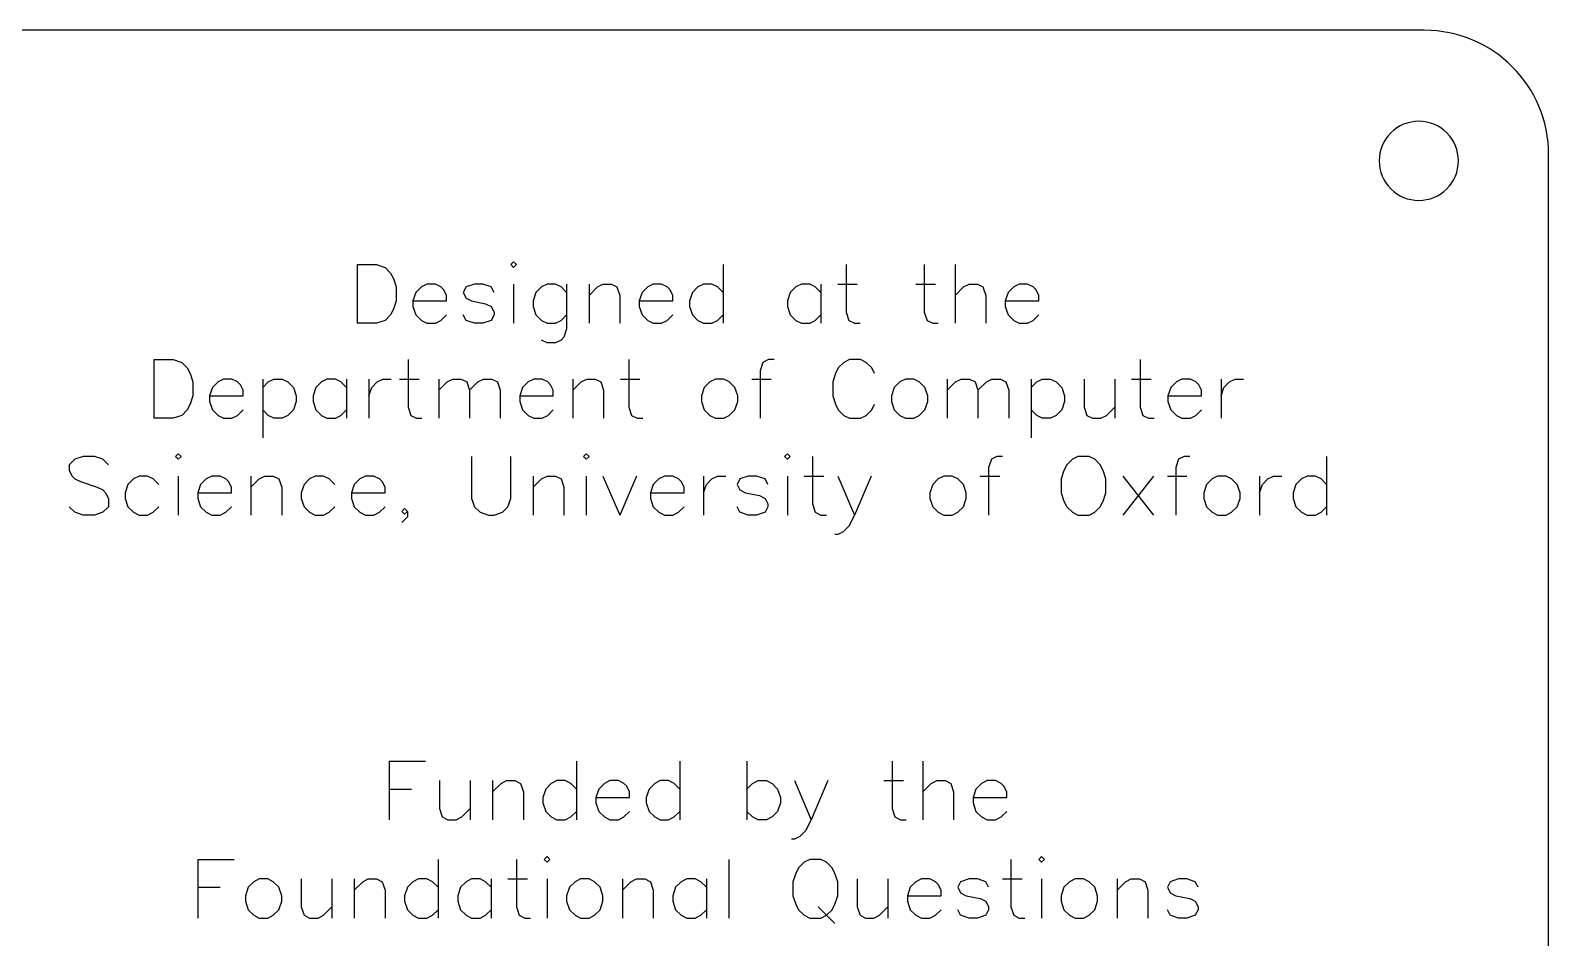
# Model space of a CAD drawing. Extents: x 0 to 398, y 0 to 77.
# Drawn here: x 336.9 to 398.2, y 40 to 76.7 of the extents above; entities that cross this region are included whole.
import ezdxf

# ---------------------------------------------------------------- set-up
doc = ezdxf.new("R2010")
doc.units = 0
doc.layers.get('0').update_dxf_attribs({"true_color": 0xffffff})

msp = doc.modelspace()

# ---------------------------------------------------------------- linework, layer by layer
at = {"color": 1, "true_color": 0xff0000}
for p, q in [((393.212, 76.7), (303.703, 76.7)), ((394.592, 71.422), (394.592, 71.422)), ((398.238, 5.033), (398.238, 71.667))]:
    msp.add_line(p, q, dxfattribs=at)
at = {"color": 7, "true_color": 0xffffff}
for p, q in [((350.095, 67.225), (350.095, 64.854)), ((350.095, 67.225), (350.885, 67.225)), ((350.885, 67.225), (351.224, 67.112)), ((351.224, 67.112), (351.45, 66.886)), ((351.45, 66.886), (351.563, 66.66)), ((356.417, 67.338), (356.304, 67.225)), ((356.304, 67.225), (356.417, 67.112)), ((356.53, 67.225), (356.417, 67.338)), ((356.417, 67.112), (356.53, 67.225)), ((364.883, 67.225), (364.883, 64.854)), ((369.851, 67.225), (369.851, 65.306)), ((373.011, 67.225), (373.011, 65.306)), ((374.253, 67.225), (374.253, 64.854)), ((351.563, 66.66), (351.675, 66.322)), ((351.675, 66.322), (351.675, 65.757)), ((352.691, 66.322), (352.466, 66.096)), ((352.917, 66.435), (352.691, 66.322)), ((353.256, 66.435), (352.917, 66.435)), ((353.482, 66.322), (353.256, 66.435)), ((353.595, 66.209), (353.482, 66.322)), ((354.498, 66.322), (354.385, 66.096)), ((354.836, 66.435), (354.498, 66.322)), ((355.175, 66.435), (354.836, 66.435)), ((355.514, 66.322), (355.175, 66.435)), ((355.627, 66.096), (355.514, 66.322)), ((356.417, 66.435), (356.417, 64.854)), ((357.546, 66.322), (357.32, 66.096)), ((357.771, 66.435), (357.546, 66.322)), ((358.11, 66.435), (357.771, 66.435)), ((358.336, 66.322), (358.11, 66.435)), ((358.562, 66.096), (358.336, 66.322)), ((358.562, 66.435), (358.562, 64.628)), ((359.465, 66.435), (359.465, 64.854)), ((359.465, 65.983), (359.803, 66.322)), ((359.803, 66.322), (360.029, 66.435)), ((360.029, 66.435), (360.368, 66.435)), ((360.368, 66.435), (360.594, 66.322)), ((360.594, 66.322), (360.707, 65.983)), ((361.835, 66.322), (361.61, 66.096)), ((362.061, 66.435), (361.835, 66.322)), ((362.4, 66.435), (362.061, 66.435)), ((362.626, 66.322), (362.4, 66.435)), ((362.739, 66.209), (362.626, 66.322)), ((363.867, 66.322), (363.642, 66.096)), ((364.093, 66.435), (363.867, 66.322)), ((364.432, 66.435), (364.093, 66.435)), ((364.658, 66.322), (364.432, 66.435)), ((364.883, 66.096), (364.658, 66.322)), ((367.819, 66.322), (367.593, 66.096)), ((368.044, 66.435), (367.819, 66.322)), ((368.383, 66.435), (368.044, 66.435)), ((368.609, 66.322), (368.383, 66.435)), ((368.835, 66.096), (368.609, 66.322)), ((368.835, 66.435), (368.835, 64.854)), ((369.512, 66.435), (370.302, 66.435)), ((372.673, 66.435), (373.463, 66.435)), ((374.253, 65.983), (374.592, 66.322)), ((374.592, 66.322), (374.818, 66.435)), ((374.818, 66.435), (375.156, 66.435)), ((375.156, 66.435), (375.382, 66.322)), ((375.382, 66.322), (375.495, 65.983)), ((376.624, 66.322), (376.398, 66.096)), ((376.85, 66.435), (376.624, 66.322)), ((377.188, 66.435), (376.85, 66.435)), ((377.414, 66.322), (377.188, 66.435)), ((377.527, 66.209), (377.414, 66.322)), ((351.675, 65.757), (351.563, 65.419)), ((352.466, 66.096), (352.353, 65.757)), ((352.353, 65.757), (353.707, 65.757)), ((352.353, 65.757), (352.353, 65.531)), ((353.707, 65.983), (353.595, 66.209)), ((353.707, 65.757), (353.707, 65.983)), ((354.385, 66.096), (354.498, 65.87)), ((354.498, 65.87), (354.723, 65.757)), ((354.723, 65.757), (355.288, 65.644)), ((355.288, 65.644), (355.514, 65.531)), ((357.32, 66.096), (357.207, 65.757)), ((357.207, 65.757), (357.207, 65.531)), ((360.707, 65.983), (360.707, 64.854)), ((361.61, 66.096), (361.497, 65.757)), ((361.497, 65.757), (362.851, 65.757)), ((361.497, 65.757), (361.497, 65.531)), ((362.851, 65.983), (362.739, 66.209)), ((362.851, 65.757), (362.851, 65.983)), ((363.642, 66.096), (363.529, 65.757)), ((363.529, 65.757), (363.529, 65.531)), ((367.593, 66.096), (367.48, 65.757)), ((367.48, 65.757), (367.48, 65.531)), ((375.495, 65.983), (375.495, 64.854)), ((376.398, 66.096), (376.285, 65.757)), ((376.285, 65.757), (377.64, 65.757)), ((376.285, 65.757), (376.285, 65.531)), ((377.64, 65.983), (377.527, 66.209)), ((377.64, 65.757), (377.64, 65.983)), ((351.45, 65.193), (351.224, 64.967)), ((351.563, 65.419), (351.45, 65.193)), ((352.353, 65.531), (352.466, 65.193)), ((352.466, 65.193), (352.691, 64.967)), ((353.482, 64.967), (353.707, 65.193)), ((354.498, 64.967), (354.385, 65.193)), ((355.514, 65.531), (355.627, 65.306)), ((355.627, 65.193), (355.514, 64.967)), ((355.627, 65.306), (355.627, 65.193)), ((357.207, 65.531), (357.32, 65.193)), ((357.32, 65.193), (357.546, 64.967)), ((358.336, 64.967), (358.562, 65.193)), ((361.497, 65.531), (361.61, 65.193)), ((361.61, 65.193), (361.835, 64.967)), ((362.626, 64.967), (362.851, 65.193)), ((363.529, 65.531), (363.642, 65.193)), ((363.642, 65.193), (363.867, 64.967)), ((364.658, 64.967), (364.883, 65.193)), ((367.48, 65.531), (367.593, 65.193)), ((367.593, 65.193), (367.819, 64.967)), ((368.609, 64.967), (368.835, 65.193)), ((369.851, 65.306), (369.963, 64.967)), ((373.011, 65.306), (373.124, 64.967)), ((376.285, 65.531), (376.398, 65.193)), ((376.398, 65.193), (376.624, 64.967)), ((377.414, 64.967), (377.64, 65.193)), ((350.885, 64.854), (350.095, 64.854)), ((351.224, 64.967), (350.885, 64.854)), ((352.691, 64.967), (352.917, 64.854)), ((352.917, 64.854), (353.256, 64.854)), ((353.256, 64.854), (353.482, 64.967)), ((354.836, 64.854), (354.498, 64.967)), ((355.175, 64.854), (354.836, 64.854)), ((355.514, 64.967), (355.175, 64.854)), ((357.546, 64.967), (357.771, 64.854)), ((357.771, 64.854), (358.11, 64.854)), ((358.11, 64.854), (358.336, 64.967)), ((358.562, 64.628), (358.449, 64.29)), ((361.835, 64.967), (362.061, 64.854)), ((362.061, 64.854), (362.4, 64.854)), ((362.4, 64.854), (362.626, 64.967)), ((363.867, 64.967), (364.093, 64.854)), ((364.093, 64.854), (364.432, 64.854)), ((364.432, 64.854), (364.658, 64.967)), ((367.819, 64.967), (368.044, 64.854)), ((368.044, 64.854), (368.383, 64.854)), ((368.383, 64.854), (368.609, 64.967)), ((369.963, 64.967), (370.189, 64.854)), ((370.189, 64.854), (370.415, 64.854)), ((373.124, 64.967), (373.35, 64.854)), ((373.35, 64.854), (373.576, 64.854)), ((376.624, 64.967), (376.85, 64.854)), ((376.85, 64.854), (377.188, 64.854)), ((377.188, 64.854), (377.414, 64.967)), ((357.771, 64.064), (357.546, 64.177)), ((358.11, 64.064), (357.771, 64.064)), ((358.336, 64.177), (358.11, 64.064)), ((358.449, 64.29), (358.336, 64.177)), ((341.879, 63.387), (341.879, 61.016)), ((341.879, 63.387), (342.669, 63.387)), ((342.669, 63.387), (343.008, 63.274)), ((343.008, 63.274), (343.234, 63.048)), ((352.152, 63.387), (352.152, 61.467)), ((361.07, 63.387), (361.07, 61.467)), ((366.489, 63.274), (366.376, 62.935)), ((366.715, 63.387), (366.489, 63.274)), ((366.94, 63.387), (366.715, 63.387)), ((369.763, 63.274), (369.537, 63.048)), ((369.988, 63.387), (369.763, 63.274)), ((370.44, 63.387), (369.988, 63.387)), ((370.666, 63.274), (370.44, 63.387)), ((370.892, 63.048), (370.666, 63.274)), ((381.729, 63.387), (381.729, 61.467)), ((343.234, 63.048), (343.347, 62.822)), ((343.347, 62.822), (343.46, 62.483)), ((344.701, 62.596), (344.476, 62.483)), ((345.04, 62.596), (344.701, 62.596)), ((345.266, 62.483), (345.04, 62.596)), ((346.282, 62.596), (346.282, 60.226)), ((346.508, 62.483), (346.733, 62.596)), ((346.733, 62.596), (347.072, 62.596)), ((347.072, 62.596), (347.298, 62.483)), ((348.878, 62.596), (348.652, 62.483)), ((349.217, 62.596), (348.878, 62.596)), ((349.443, 62.483), (349.217, 62.596)), ((349.668, 62.596), (349.668, 61.016)), ((350.572, 62.596), (350.572, 61.016)), ((350.91, 62.483), (351.136, 62.596)), ((351.136, 62.596), (351.475, 62.596)), ((351.813, 62.596), (352.604, 62.596)), ((353.394, 62.596), (353.394, 61.016)), ((353.732, 62.483), (353.958, 62.596)), ((353.958, 62.596), (354.297, 62.596)), ((354.297, 62.596), (354.523, 62.483)), ((354.974, 62.483), (355.2, 62.596)), ((355.2, 62.596), (355.539, 62.596)), ((355.539, 62.596), (355.764, 62.483)), ((357.232, 62.596), (357.006, 62.483)), ((357.571, 62.596), (357.232, 62.596)), ((357.796, 62.483), (357.571, 62.596)), ((358.812, 62.596), (358.812, 61.016)), ((359.151, 62.483), (359.377, 62.596)), ((359.377, 62.596), (359.716, 62.596)), ((359.716, 62.596), (359.941, 62.483)), ((360.732, 62.596), (361.522, 62.596)), ((364.57, 62.596), (364.344, 62.483)), ((364.908, 62.596), (364.57, 62.596)), ((365.134, 62.483), (364.908, 62.596)), ((366.037, 62.596), (366.828, 62.596)), ((366.376, 62.935), (366.376, 61.016)), ((369.424, 62.822), (369.311, 62.483)), ((369.537, 63.048), (369.424, 62.822)), ((371.004, 62.822), (370.892, 63.048)), ((372.246, 62.596), (372.02, 62.483)), ((372.585, 62.596), (372.246, 62.596)), ((372.811, 62.483), (372.585, 62.596)), ((373.94, 62.596), (373.94, 61.016)), ((374.278, 62.483), (374.504, 62.596)), ((374.504, 62.596), (374.843, 62.596)), ((374.843, 62.596), (375.068, 62.483)), ((375.52, 62.483), (375.746, 62.596)), ((375.746, 62.596), (376.084, 62.596)), ((376.084, 62.596), (376.31, 62.483)), ((377.326, 62.596), (377.326, 60.226)), ((377.552, 62.483), (377.778, 62.596)), ((377.778, 62.596), (378.116, 62.596)), ((378.116, 62.596), (378.342, 62.483)), ((379.471, 62.596), (379.471, 61.467)), ((380.713, 62.596), (380.713, 61.016)), ((381.39, 62.596), (382.18, 62.596)), ((383.422, 62.596), (383.196, 62.483)), ((383.761, 62.596), (383.422, 62.596)), ((383.987, 62.483), (383.761, 62.596)), ((385.003, 62.596), (385.003, 61.016)), ((385.341, 62.483), (385.567, 62.596)), ((385.567, 62.596), (385.906, 62.596)), ((343.46, 62.483), (343.46, 61.919)), ((344.25, 62.258), (344.137, 61.919)), ((344.476, 62.483), (344.25, 62.258)), ((345.379, 62.371), (345.266, 62.483)), ((345.492, 62.145), (345.379, 62.371)), ((345.492, 61.919), (345.492, 62.145)), ((346.282, 62.258), (346.508, 62.483)), ((347.298, 62.483), (347.524, 62.258)), ((347.524, 62.258), (347.636, 61.919)), ((348.427, 62.258), (348.314, 61.919)), ((348.652, 62.483), (348.427, 62.258)), ((349.668, 62.258), (349.443, 62.483)), ((350.572, 61.919), (350.684, 62.258)), ((350.684, 62.258), (350.91, 62.483)), ((353.394, 62.145), (353.732, 62.483)), ((354.523, 62.483), (354.636, 62.145)), ((354.636, 62.145), (354.974, 62.483)), ((354.636, 62.145), (354.636, 61.016)), ((355.764, 62.483), (355.877, 62.145)), ((355.877, 62.145), (355.877, 61.016)), ((356.78, 62.258), (356.668, 61.919)), ((357.006, 62.483), (356.78, 62.258)), ((357.909, 62.371), (357.796, 62.483)), ((358.022, 62.145), (357.909, 62.371)), ((358.022, 61.919), (358.022, 62.145)), ((358.812, 62.145), (359.151, 62.483)), ((359.941, 62.483), (360.054, 62.145)), ((360.054, 62.145), (360.054, 61.016)), ((364.118, 62.258), (364.005, 61.919)), ((364.344, 62.483), (364.118, 62.258)), ((365.36, 62.258), (365.134, 62.483)), ((365.473, 61.919), (365.36, 62.258)), ((369.311, 62.483), (369.311, 61.919)), ((371.795, 62.258), (371.682, 61.919)), ((372.02, 62.483), (371.795, 62.258)), ((373.036, 62.258), (372.811, 62.483)), ((373.149, 61.919), (373.036, 62.258)), ((373.94, 62.145), (374.278, 62.483)), ((375.068, 62.483), (375.181, 62.145)), ((375.181, 62.145), (375.52, 62.483)), ((375.181, 62.145), (375.181, 61.016)), ((376.31, 62.483), (376.423, 62.145)), ((376.423, 62.145), (376.423, 61.016)), ((377.326, 62.258), (377.552, 62.483)), ((378.342, 62.483), (378.568, 62.258)), ((378.568, 62.258), (378.681, 61.919)), ((382.971, 62.258), (382.858, 61.919)), ((383.196, 62.483), (382.971, 62.258)), ((384.1, 62.371), (383.987, 62.483)), ((384.212, 62.145), (384.1, 62.371)), ((384.212, 61.919), (384.212, 62.145)), ((385.003, 61.919), (385.116, 62.258)), ((385.116, 62.258), (385.341, 62.483)), ((343.234, 61.355), (343.008, 61.129)), ((343.347, 61.58), (343.234, 61.355)), ((343.46, 61.919), (343.347, 61.58)), ((344.137, 61.919), (345.492, 61.919)), ((344.137, 61.919), (344.137, 61.693)), ((344.137, 61.693), (344.25, 61.355)), ((344.25, 61.355), (344.476, 61.129)), ((345.266, 61.129), (345.492, 61.355)), ((346.508, 61.129), (346.282, 61.355)), ((347.524, 61.355), (347.298, 61.129)), ((347.636, 61.693), (347.524, 61.355)), ((347.636, 61.919), (347.636, 61.693)), ((348.314, 61.919), (348.314, 61.693)), ((348.314, 61.693), (348.427, 61.355)), ((348.427, 61.355), (348.652, 61.129)), ((349.443, 61.129), (349.668, 61.355)), ((352.152, 61.467), (352.265, 61.129)), ((356.668, 61.919), (358.022, 61.919)), ((356.668, 61.919), (356.668, 61.693)), ((356.668, 61.693), (356.78, 61.355)), ((356.78, 61.355), (357.006, 61.129)), ((357.796, 61.129), (358.022, 61.355)), ((361.07, 61.467), (361.183, 61.129)), ((364.005, 61.919), (364.005, 61.693)), ((364.005, 61.693), (364.118, 61.355)), ((364.118, 61.355), (364.344, 61.129)), ((365.134, 61.129), (365.36, 61.355)), ((365.36, 61.355), (365.473, 61.693)), ((365.473, 61.693), (365.473, 61.919)), ((369.311, 61.919), (369.424, 61.58)), ((369.424, 61.58), (369.537, 61.355)), ((369.537, 61.355), (369.763, 61.129)), ((370.666, 61.129), (370.892, 61.355)), ((370.892, 61.355), (371.004, 61.58)), ((371.682, 61.919), (371.682, 61.693)), ((371.682, 61.693), (371.795, 61.355)), ((371.795, 61.355), (372.02, 61.129)), ((372.811, 61.129), (373.036, 61.355)), ((373.036, 61.355), (373.149, 61.693)), ((373.149, 61.693), (373.149, 61.919)), ((377.552, 61.129), (377.326, 61.355)), ((378.568, 61.355), (378.342, 61.129)), ((378.681, 61.693), (378.568, 61.355)), ((378.681, 61.919), (378.681, 61.693)), ((379.471, 61.467), (379.584, 61.129)), ((380.374, 61.129), (380.713, 61.467)), ((381.729, 61.467), (381.842, 61.129)), ((382.858, 61.919), (384.212, 61.919)), ((382.858, 61.919), (382.858, 61.693)), ((382.858, 61.693), (382.971, 61.355)), ((382.971, 61.355), (383.196, 61.129)), ((383.987, 61.129), (384.212, 61.355)), ((342.669, 61.016), (341.879, 61.016)), ((343.008, 61.129), (342.669, 61.016)), ((344.476, 61.129), (344.701, 61.016)), ((344.701, 61.016), (345.04, 61.016)), ((345.04, 61.016), (345.266, 61.129)), ((346.733, 61.016), (346.508, 61.129)), ((347.072, 61.016), (346.733, 61.016)), ((347.298, 61.129), (347.072, 61.016)), ((348.652, 61.129), (348.878, 61.016)), ((348.878, 61.016), (349.217, 61.016)), ((349.217, 61.016), (349.443, 61.129)), ((352.265, 61.129), (352.491, 61.016)), ((352.491, 61.016), (352.716, 61.016)), ((357.006, 61.129), (357.232, 61.016)), ((357.232, 61.016), (357.571, 61.016)), ((357.571, 61.016), (357.796, 61.129)), ((361.183, 61.129), (361.409, 61.016)), ((361.409, 61.016), (361.635, 61.016)), ((364.344, 61.129), (364.57, 61.016)), ((364.57, 61.016), (364.908, 61.016)), ((364.908, 61.016), (365.134, 61.129)), ((369.763, 61.129), (369.988, 61.016)), ((369.988, 61.016), (370.44, 61.016)), ((370.44, 61.016), (370.666, 61.129)), ((372.02, 61.129), (372.246, 61.016)), ((372.246, 61.016), (372.585, 61.016)), ((372.585, 61.016), (372.811, 61.129)), ((377.778, 61.016), (377.552, 61.129)), ((378.116, 61.016), (377.778, 61.016)), ((378.342, 61.129), (378.116, 61.016)), ((379.584, 61.129), (379.81, 61.016)), ((379.81, 61.016), (380.148, 61.016)), ((380.148, 61.016), (380.374, 61.129)), ((381.842, 61.129), (382.068, 61.016)), ((382.068, 61.016), (382.293, 61.016)), ((383.196, 61.129), (383.422, 61.016)), ((383.422, 61.016), (383.761, 61.016)), ((383.761, 61.016), (383.987, 61.129)), ((342.87, 59.581), (342.757, 59.469)), ((342.983, 59.469), (342.87, 59.581)), ((359.352, 59.581), (359.239, 59.469)), ((359.465, 59.469), (359.352, 59.581)), ((367.48, 59.581), (367.367, 59.469)), ((367.593, 59.469), (367.48, 59.581)), ((338.693, 59.356), (338.467, 59.13)), ((338.467, 59.13), (338.467, 58.904)), ((338.467, 58.904), (338.58, 58.678)), ((339.032, 59.469), (338.693, 59.356)), ((339.483, 59.469), (339.032, 59.469)), ((339.822, 59.356), (339.483, 59.469)), ((340.048, 59.13), (339.822, 59.356)), ((342.757, 59.469), (342.87, 59.356)), ((342.87, 59.356), (342.983, 59.469)), ((354.723, 59.469), (354.723, 57.775)), ((356.304, 57.775), (356.304, 59.469)), ((359.239, 59.469), (359.352, 59.356)), ((359.352, 59.356), (359.465, 59.469)), ((367.367, 59.469), (367.48, 59.356)), ((367.48, 59.356), (367.593, 59.469)), ((368.496, 59.469), (368.496, 57.549)), ((375.721, 59.356), (375.608, 59.017)), ((375.608, 59.017), (375.608, 57.098)), ((375.947, 59.469), (375.721, 59.356)), ((376.172, 59.469), (375.947, 59.469)), ((378.656, 58.904), (378.543, 58.565)), ((378.769, 59.13), (378.656, 58.904)), ((378.995, 59.356), (378.769, 59.13)), ((379.22, 59.469), (378.995, 59.356)), ((379.672, 59.469), (379.22, 59.469)), ((379.898, 59.356), (379.672, 59.469)), ((380.123, 59.13), (379.898, 59.356)), ((380.236, 58.904), (380.123, 59.13)), ((380.349, 58.565), (380.236, 58.904)), ((383.284, 59.356), (383.171, 59.017)), ((383.171, 59.017), (383.171, 57.098)), ((383.51, 59.469), (383.284, 59.356)), ((383.736, 59.469), (383.51, 59.469)), ((389.267, 59.469), (389.267, 57.098)), ((338.58, 58.678), (338.693, 58.565)), ((338.693, 58.565), (338.919, 58.453)), ((338.919, 58.453), (339.596, 58.227)), ((340.838, 58.34), (340.725, 58.001)), ((341.064, 58.565), (340.838, 58.34)), ((341.29, 58.678), (341.064, 58.565)), ((341.628, 58.678), (341.29, 58.678)), ((341.854, 58.565), (341.628, 58.678)), ((342.08, 58.34), (341.854, 58.565)), ((342.87, 58.678), (342.87, 57.098)), ((343.773, 58.34), (343.66, 58.001)), ((343.999, 58.565), (343.773, 58.34)), ((344.225, 58.678), (343.999, 58.565)), ((344.563, 58.678), (344.225, 58.678)), ((344.789, 58.565), (344.563, 58.678)), ((344.902, 58.453), (344.789, 58.565)), ((345.015, 58.227), (344.902, 58.453)), ((345.805, 58.678), (345.805, 57.098)), ((345.805, 58.227), (346.144, 58.565)), ((346.144, 58.565), (346.37, 58.678)), ((346.37, 58.678), (346.708, 58.678)), ((346.708, 58.678), (346.934, 58.565)), ((346.934, 58.565), (347.047, 58.227)), ((347.95, 58.34), (347.837, 58.001)), ((348.176, 58.565), (347.95, 58.34)), ((348.402, 58.678), (348.176, 58.565)), ((348.74, 58.678), (348.402, 58.678)), ((348.966, 58.565), (348.74, 58.678)), ((349.192, 58.34), (348.966, 58.565)), ((349.982, 58.34), (349.869, 58.001)), ((350.208, 58.565), (349.982, 58.34)), ((350.434, 58.678), (350.208, 58.565)), ((350.772, 58.678), (350.434, 58.678)), ((350.998, 58.565), (350.772, 58.678)), ((351.111, 58.453), (350.998, 58.565)), ((351.224, 58.227), (351.111, 58.453)), ((357.207, 58.678), (357.207, 57.098)), ((357.207, 58.227), (357.546, 58.565)), ((357.546, 58.565), (357.771, 58.678)), ((357.771, 58.678), (358.11, 58.678)), ((358.11, 58.678), (358.336, 58.565)), ((358.336, 58.565), (358.449, 58.227)), ((359.352, 58.678), (359.352, 57.098)), ((360.029, 58.678), (360.707, 57.098)), ((361.384, 58.678), (360.707, 57.098)), ((362.061, 58.34), (361.948, 58.001)), ((362.287, 58.565), (362.061, 58.34)), ((362.513, 58.678), (362.287, 58.565)), ((362.851, 58.678), (362.513, 58.678)), ((363.077, 58.565), (362.851, 58.678)), ((363.19, 58.453), (363.077, 58.565)), ((363.303, 58.227), (363.19, 58.453)), ((364.093, 58.678), (364.093, 57.098)), ((364.093, 58.001), (364.206, 58.34)), ((364.206, 58.34), (364.432, 58.565)), ((364.432, 58.565), (364.658, 58.678)), ((364.658, 58.678), (364.996, 58.678)), ((365.561, 58.565), (365.448, 58.34)), ((365.448, 58.34), (365.561, 58.114)), ((365.899, 58.678), (365.561, 58.565)), ((366.238, 58.678), (365.899, 58.678)), ((366.577, 58.565), (366.238, 58.678)), ((366.69, 58.34), (366.577, 58.565)), ((367.48, 58.678), (367.48, 57.098)), ((368.157, 58.678), (368.947, 58.678)), ((369.512, 58.678), (370.189, 57.098)), ((370.867, 58.678), (370.189, 57.098)), ((373.35, 58.34), (373.237, 58.001)), ((373.576, 58.565), (373.35, 58.34)), ((373.802, 58.678), (373.576, 58.565)), ((374.14, 58.678), (373.802, 58.678)), ((374.366, 58.565), (374.14, 58.678)), ((374.592, 58.34), (374.366, 58.565)), ((374.705, 58.001), (374.592, 58.34)), ((375.269, 58.678), (376.059, 58.678)), ((378.543, 58.565), (378.543, 58.001)), ((380.349, 58.001), (380.349, 58.565)), ((381.027, 58.678), (382.268, 57.098)), ((382.268, 58.678), (381.027, 57.098)), ((382.833, 58.678), (383.623, 58.678)), ((384.413, 58.34), (384.3, 58.001)), ((384.639, 58.565), (384.413, 58.34)), ((384.865, 58.678), (384.639, 58.565)), ((385.203, 58.678), (384.865, 58.678)), ((385.429, 58.565), (385.203, 58.678)), ((385.655, 58.34), (385.429, 58.565)), ((385.768, 58.001), (385.655, 58.34)), ((386.558, 58.678), (386.558, 57.098)), ((386.558, 58.001), (386.671, 58.34)), ((386.671, 58.34), (386.897, 58.565)), ((386.897, 58.565), (387.123, 58.678)), ((387.123, 58.678), (387.461, 58.678)), ((388.026, 58.34), (387.913, 58.001)), ((388.251, 58.565), (388.026, 58.34)), ((388.477, 58.678), (388.251, 58.565)), ((388.816, 58.678), (388.477, 58.678)), ((389.042, 58.565), (388.816, 58.678)), ((389.267, 58.34), (389.042, 58.565)), ((339.596, 58.227), (339.822, 58.114)), ((339.822, 58.114), (339.935, 58.001)), ((339.935, 58.001), (340.048, 57.775)), ((340.048, 57.775), (340.048, 57.437)), ((340.725, 58.001), (340.725, 57.775)), ((340.725, 57.775), (340.838, 57.437)), ((343.66, 58.001), (345.015, 58.001)), ((343.66, 58.001), (343.66, 57.775)), ((343.66, 57.775), (343.773, 57.437)), ((345.015, 58.001), (345.015, 58.227)), ((347.047, 58.227), (347.047, 57.098)), ((347.837, 58.001), (347.837, 57.775)), ((347.837, 57.775), (347.95, 57.437)), ((349.869, 58.001), (351.224, 58.001)), ((349.869, 58.001), (349.869, 57.775)), ((349.869, 57.775), (349.982, 57.437)), ((351.224, 58.001), (351.224, 58.227)), ((354.723, 57.775), (354.836, 57.437)), ((356.191, 57.437), (356.304, 57.775)), ((358.449, 58.227), (358.449, 57.098)), ((361.948, 58.001), (363.303, 58.001)), ((361.948, 58.001), (361.948, 57.775)), ((361.948, 57.775), (362.061, 57.437)), ((363.303, 58.001), (363.303, 58.227)), ((365.561, 58.114), (365.787, 58.001)), ((365.787, 58.001), (366.351, 57.888)), ((366.351, 57.888), (366.577, 57.775)), ((366.577, 57.775), (366.69, 57.549)), ((373.237, 58.001), (373.237, 57.775)), ((373.237, 57.775), (373.35, 57.437)), ((374.592, 57.437), (374.705, 57.775)), ((374.705, 57.775), (374.705, 58.001)), ((378.543, 58.001), (378.656, 57.662)), ((380.236, 57.662), (380.349, 58.001)), ((384.3, 58.001), (384.3, 57.775)), ((384.3, 57.775), (384.413, 57.437)), ((385.655, 57.437), (385.768, 57.775)), ((385.768, 57.775), (385.768, 58.001)), ((387.913, 58.001), (387.913, 57.775)), ((387.913, 57.775), (388.026, 57.437)), ((338.693, 57.211), (338.467, 57.437)), ((339.032, 57.098), (338.693, 57.211)), ((339.483, 57.098), (339.032, 57.098)), ((339.822, 57.211), (339.483, 57.098)), ((340.048, 57.437), (339.822, 57.211)), ((340.838, 57.437), (341.064, 57.211)), ((341.064, 57.211), (341.29, 57.098)), ((341.29, 57.098), (341.628, 57.098)), ((341.628, 57.098), (341.854, 57.211)), ((341.854, 57.211), (342.08, 57.437)), ((343.773, 57.437), (343.999, 57.211)), ((343.999, 57.211), (344.225, 57.098)), ((344.225, 57.098), (344.563, 57.098)), ((344.563, 57.098), (344.789, 57.211)), ((344.789, 57.211), (345.015, 57.437)), ((347.95, 57.437), (348.176, 57.211)), ((348.176, 57.211), (348.402, 57.098)), ((348.402, 57.098), (348.74, 57.098)), ((348.74, 57.098), (348.966, 57.211)), ((348.966, 57.211), (349.192, 57.437)), ((349.982, 57.437), (350.208, 57.211)), ((350.208, 57.211), (350.434, 57.098)), ((350.434, 57.098), (350.772, 57.098)), ((350.772, 57.098), (350.998, 57.211)), ((350.998, 57.211), (351.224, 57.437)), ((351.901, 57.249), (352.014, 57.362)), ((352.014, 57.136), (351.901, 57.249)), ((352.014, 57.362), (352.127, 57.249)), ((352.127, 57.249), (352.014, 57.136)), ((352.127, 57.249), (352.127, 57.023)), ((354.836, 57.437), (355.062, 57.211)), ((355.062, 57.211), (355.401, 57.098)), ((355.401, 57.098), (355.627, 57.098)), ((355.627, 57.098), (355.965, 57.211)), ((355.965, 57.211), (356.191, 57.437)), ((362.061, 57.437), (362.287, 57.211)), ((362.287, 57.211), (362.513, 57.098)), ((362.513, 57.098), (362.851, 57.098)), ((362.851, 57.098), (363.077, 57.211)), ((363.077, 57.211), (363.303, 57.437)), ((365.561, 57.211), (365.448, 57.437)), ((365.899, 57.098), (365.561, 57.211)), ((366.238, 57.098), (365.899, 57.098)), ((366.577, 57.211), (366.238, 57.098)), ((366.69, 57.437), (366.577, 57.211)), ((366.69, 57.549), (366.69, 57.437)), ((368.496, 57.549), (368.609, 57.211)), ((368.609, 57.211), (368.835, 57.098)), ((368.835, 57.098), (369.06, 57.098)), ((370.189, 57.098), (369.963, 56.646)), ((373.35, 57.437), (373.576, 57.211)), ((373.576, 57.211), (373.802, 57.098)), ((373.802, 57.098), (374.14, 57.098)), ((374.14, 57.098), (374.366, 57.211)), ((374.366, 57.211), (374.592, 57.437)), ((378.656, 57.662), (378.769, 57.437)), ((378.769, 57.437), (378.995, 57.211)), ((378.995, 57.211), (379.22, 57.098)), ((379.22, 57.098), (379.672, 57.098)), ((379.672, 57.098), (379.898, 57.211)), ((379.898, 57.211), (380.123, 57.437)), ((380.123, 57.437), (380.236, 57.662)), ((384.413, 57.437), (384.639, 57.211)), ((384.639, 57.211), (384.865, 57.098)), ((384.865, 57.098), (385.203, 57.098)), ((385.203, 57.098), (385.429, 57.211)), ((385.429, 57.211), (385.655, 57.437)), ((388.026, 57.437), (388.251, 57.211)), ((388.251, 57.211), (388.477, 57.098)), ((388.477, 57.098), (388.816, 57.098)), ((388.816, 57.098), (389.042, 57.211)), ((389.042, 57.211), (389.267, 57.437)), ((352.127, 57.023), (351.901, 56.797)), ((369.963, 56.646), (369.738, 56.421)), ((369.512, 56.308), (369.399, 56.308)), ((369.738, 56.421), (369.512, 56.308)), ((351.393, 47.149), (351.393, 44.778)), ((351.393, 47.149), (352.861, 47.149)), ((358.957, 47.149), (358.957, 44.778)), ((363.134, 47.149), (363.134, 44.778)), ((365.843, 47.149), (365.843, 44.778)), ((371.713, 47.149), (371.713, 45.23)), ((372.955, 47.149), (372.955, 44.778)), ((351.393, 46.02), (352.296, 46.02)), ((353.425, 46.359), (353.425, 45.23)), ((354.667, 46.359), (354.667, 44.778)), ((355.57, 46.359), (355.57, 44.778)), ((355.57, 45.907), (355.909, 46.246)), ((355.909, 46.246), (356.135, 46.359)), ((356.135, 46.359), (356.473, 46.359)), ((356.473, 46.359), (356.699, 46.246)), ((356.699, 46.246), (356.812, 45.907)), ((357.715, 46.02), (357.602, 45.681)), ((357.941, 46.246), (357.715, 46.02)), ((358.167, 46.359), (357.941, 46.246)), ((358.505, 46.359), (358.167, 46.359)), ((358.731, 46.246), (358.505, 46.359)), ((358.957, 46.02), (358.731, 46.246)), ((359.86, 46.02), (359.747, 45.681)), ((360.086, 46.246), (359.86, 46.02)), ((360.311, 46.359), (360.086, 46.246)), ((360.65, 46.359), (360.311, 46.359)), ((360.876, 46.246), (360.65, 46.359)), ((360.989, 46.133), (360.876, 46.246)), ((361.102, 45.907), (360.989, 46.133)), ((361.892, 46.02), (361.779, 45.681)), ((362.118, 46.246), (361.892, 46.02)), ((362.343, 46.359), (362.118, 46.246)), ((362.682, 46.359), (362.343, 46.359)), ((362.908, 46.246), (362.682, 46.359)), ((363.134, 46.02), (362.908, 46.246)), ((365.843, 46.02), (366.069, 46.246)), ((366.069, 46.246), (366.295, 46.359)), ((366.295, 46.359), (366.633, 46.359)), ((366.633, 46.359), (366.859, 46.246)), ((366.859, 46.246), (367.085, 46.02)), ((367.085, 46.02), (367.198, 45.681)), ((367.762, 46.359), (368.439, 44.778)), ((369.117, 46.359), (368.439, 44.778)), ((371.375, 46.359), (372.165, 46.359)), ((372.955, 45.907), (373.294, 46.246)), ((373.294, 46.246), (373.519, 46.359)), ((373.519, 46.359), (373.858, 46.359)), ((373.858, 46.359), (374.084, 46.246)), ((374.084, 46.246), (374.197, 45.907)), ((375.1, 46.02), (374.987, 45.681)), ((375.326, 46.246), (375.1, 46.02)), ((375.551, 46.359), (375.326, 46.246)), ((375.89, 46.359), (375.551, 46.359)), ((376.116, 46.246), (375.89, 46.359)), ((376.229, 46.133), (376.116, 46.246)), ((376.342, 45.907), (376.229, 46.133)), ((356.812, 45.907), (356.812, 44.778)), ((357.602, 45.681), (357.602, 45.456)), ((357.602, 45.456), (357.715, 45.117)), ((359.747, 45.681), (361.102, 45.681)), ((359.747, 45.681), (359.747, 45.456)), ((359.747, 45.456), (359.86, 45.117)), ((361.102, 45.681), (361.102, 45.907)), ((361.779, 45.681), (361.779, 45.456)), ((361.779, 45.456), (361.892, 45.117)), ((367.198, 45.456), (367.085, 45.117)), ((367.198, 45.681), (367.198, 45.456)), ((374.197, 45.907), (374.197, 44.778)), ((374.987, 45.681), (376.342, 45.681)), ((374.987, 45.681), (374.987, 45.456)), ((374.987, 45.456), (375.1, 45.117)), ((376.342, 45.681), (376.342, 45.907)), ((353.425, 45.23), (353.538, 44.891)), ((353.538, 44.891), (353.764, 44.778)), ((354.103, 44.778), (354.328, 44.891)), ((354.328, 44.891), (354.667, 45.23)), ((357.715, 45.117), (357.941, 44.891)), ((357.941, 44.891), (358.167, 44.778)), ((358.505, 44.778), (358.731, 44.891)), ((358.731, 44.891), (358.957, 45.117)), ((359.86, 45.117), (360.086, 44.891)), ((360.086, 44.891), (360.311, 44.778)), ((360.65, 44.778), (360.876, 44.891)), ((360.876, 44.891), (361.102, 45.117)), ((361.892, 45.117), (362.118, 44.891)), ((362.118, 44.891), (362.343, 44.778)), ((362.682, 44.778), (362.908, 44.891)), ((362.908, 44.891), (363.134, 45.117)), ((366.069, 44.891), (365.843, 45.117)), ((366.295, 44.778), (366.069, 44.891)), ((366.859, 44.891), (366.633, 44.778)), ((367.085, 45.117), (366.859, 44.891)), ((371.713, 45.23), (371.826, 44.891)), ((371.826, 44.891), (372.052, 44.778)), ((375.1, 45.117), (375.326, 44.891)), ((375.326, 44.891), (375.551, 44.778)), ((375.89, 44.778), (376.116, 44.891)), ((376.116, 44.891), (376.342, 45.117)), ((353.764, 44.778), (354.103, 44.778)), ((358.167, 44.778), (358.505, 44.778)), ((360.311, 44.778), (360.65, 44.778)), ((362.343, 44.778), (362.682, 44.778)), ((366.633, 44.778), (366.295, 44.778)), ((368.214, 44.327), (367.988, 44.101)), ((368.439, 44.778), (368.214, 44.327)), ((372.052, 44.778), (372.278, 44.778)), ((375.551, 44.778), (375.89, 44.778)), ((367.762, 43.988), (367.649, 43.988)), ((367.988, 44.101), (367.762, 43.988)), ((343.66, 43.174), (343.66, 40.804)), ((343.66, 43.174), (345.128, 43.174)), ((353.369, 43.174), (353.369, 40.804)), ((356.53, 43.174), (356.53, 41.255)), ((357.771, 43.287), (357.659, 43.174)), ((357.659, 43.174), (357.771, 43.062)), ((357.884, 43.174), (357.771, 43.287)), ((357.771, 43.062), (357.884, 43.174)), ((365.109, 43.174), (365.109, 40.804)), ((368.157, 43.062), (367.931, 42.836)), ((368.383, 43.174), (368.157, 43.062)), ((368.835, 43.174), (368.383, 43.174)), ((369.06, 43.062), (368.835, 43.174)), ((369.286, 42.836), (369.06, 43.062)), ((376.511, 43.174), (376.511, 41.255)), ((377.753, 43.287), (377.64, 43.174)), ((377.64, 43.174), (377.753, 43.062)), ((377.866, 43.174), (377.753, 43.287)), ((377.753, 43.062), (377.866, 43.174)), ((346.144, 42.384), (345.918, 42.271)), ((346.483, 42.384), (346.144, 42.384)), ((346.708, 42.271), (346.483, 42.384)), ((347.837, 42.384), (347.837, 41.255)), ((349.079, 42.384), (349.079, 40.804)), ((349.982, 42.384), (349.982, 40.804)), ((350.321, 42.271), (350.547, 42.384)), ((350.547, 42.384), (350.885, 42.384)), ((350.885, 42.384), (351.111, 42.271)), ((352.579, 42.384), (352.353, 42.271)), ((352.917, 42.384), (352.579, 42.384)), ((353.143, 42.271), (352.917, 42.384)), ((354.723, 42.384), (354.498, 42.271)), ((355.062, 42.384), (354.723, 42.384)), ((355.288, 42.271), (355.062, 42.384)), ((355.514, 42.384), (355.514, 40.804)), ((356.191, 42.384), (356.981, 42.384)), ((357.771, 42.384), (357.771, 40.804)), ((359.126, 42.384), (358.9, 42.271)), ((359.465, 42.384), (359.126, 42.384)), ((359.691, 42.271), (359.465, 42.384)), ((360.819, 42.384), (360.819, 40.804)), ((361.158, 42.271), (361.384, 42.384)), ((361.384, 42.384), (361.723, 42.384)), ((361.723, 42.384), (361.948, 42.271)), ((363.416, 42.384), (363.19, 42.271)), ((363.755, 42.384), (363.416, 42.384)), ((363.98, 42.271), (363.755, 42.384)), ((364.206, 42.384), (364.206, 40.804)), ((367.819, 42.61), (367.706, 42.271)), ((367.931, 42.836), (367.819, 42.61)), ((369.399, 42.61), (369.286, 42.836)), ((369.512, 42.271), (369.399, 42.61)), ((370.302, 42.384), (370.302, 41.255)), ((371.544, 42.384), (371.544, 40.804)), ((372.899, 42.384), (372.673, 42.271)), ((373.237, 42.384), (372.899, 42.384)), ((373.463, 42.271), (373.237, 42.384)), ((374.818, 42.384), (374.479, 42.271)), ((375.156, 42.384), (374.818, 42.384)), ((375.495, 42.271), (375.156, 42.384)), ((376.172, 42.384), (376.963, 42.384)), ((377.753, 42.384), (377.753, 40.804)), ((379.107, 42.384), (378.882, 42.271)), ((379.446, 42.384), (379.107, 42.384)), ((379.672, 42.271), (379.446, 42.384)), ((380.801, 42.384), (380.801, 40.804)), ((381.139, 42.271), (381.365, 42.384)), ((381.365, 42.384), (381.704, 42.384)), ((381.704, 42.384), (381.93, 42.271)), ((383.284, 42.384), (382.946, 42.271)), ((383.623, 42.384), (383.284, 42.384)), ((383.962, 42.271), (383.623, 42.384)), ((343.66, 42.046), (344.563, 42.046)), ((345.692, 42.046), (345.579, 41.707)), ((345.918, 42.271), (345.692, 42.046)), ((346.934, 42.046), (346.708, 42.271)), ((347.047, 41.707), (346.934, 42.046)), ((349.982, 41.933), (350.321, 42.271)), ((351.111, 42.271), (351.224, 41.933)), ((351.224, 41.933), (351.224, 40.804)), ((352.127, 42.046), (352.014, 41.707)), ((352.353, 42.271), (352.127, 42.046)), ((353.369, 42.046), (353.143, 42.271)), ((354.272, 42.046), (354.159, 41.707)), ((354.498, 42.271), (354.272, 42.046)), ((355.514, 42.046), (355.288, 42.271)), ((358.675, 42.046), (358.562, 41.707)), ((358.9, 42.271), (358.675, 42.046)), ((359.916, 42.046), (359.691, 42.271)), ((360.029, 41.707), (359.916, 42.046)), ((360.819, 41.933), (361.158, 42.271)), ((361.948, 42.271), (362.061, 41.933)), ((362.061, 41.933), (362.061, 40.804)), ((362.964, 42.046), (362.851, 41.707)), ((363.19, 42.271), (362.964, 42.046)), ((364.206, 42.046), (363.98, 42.271)), ((367.706, 42.271), (367.706, 41.707)), ((369.512, 41.707), (369.512, 42.271)), ((372.447, 42.046), (372.334, 41.707)), ((372.673, 42.271), (372.447, 42.046)), ((373.576, 42.158), (373.463, 42.271)), ((373.689, 41.933), (373.576, 42.158)), ((373.689, 41.707), (373.689, 41.933)), ((374.479, 42.271), (374.366, 42.046)), ((374.366, 42.046), (374.479, 41.82)), ((374.479, 41.82), (374.705, 41.707)), ((375.608, 42.046), (375.495, 42.271)), ((378.656, 42.046), (378.543, 41.707)), ((378.882, 42.271), (378.656, 42.046)), ((379.898, 42.046), (379.672, 42.271)), ((380.011, 41.707), (379.898, 42.046)), ((380.801, 41.933), (381.139, 42.271)), ((381.93, 42.271), (382.043, 41.933)), ((382.043, 41.933), (382.043, 40.804)), ((382.946, 42.271), (382.833, 42.046)), ((382.833, 42.046), (382.946, 41.82)), ((382.946, 41.82), (383.171, 41.707)), ((384.075, 42.046), (383.962, 42.271)), ((345.579, 41.707), (345.579, 41.481)), ((345.579, 41.481), (345.692, 41.142)), ((345.692, 41.142), (345.918, 40.917)), ((346.708, 40.917), (346.934, 41.142)), ((346.934, 41.142), (347.047, 41.481)), ((347.047, 41.481), (347.047, 41.707)), ((347.837, 41.255), (347.95, 40.917)), ((348.74, 40.917), (349.079, 41.255)), ((352.014, 41.707), (352.014, 41.481)), ((352.014, 41.481), (352.127, 41.142)), ((352.127, 41.142), (352.353, 40.917)), ((353.143, 40.917), (353.369, 41.142)), ((354.159, 41.707), (354.159, 41.481)), ((354.159, 41.481), (354.272, 41.142)), ((354.272, 41.142), (354.498, 40.917)), ((355.288, 40.917), (355.514, 41.142)), ((356.53, 41.255), (356.643, 40.917)), ((358.562, 41.707), (358.562, 41.481)), ((358.562, 41.481), (358.675, 41.142)), ((358.675, 41.142), (358.9, 40.917)), ((359.691, 40.917), (359.916, 41.142)), ((359.916, 41.142), (360.029, 41.481)), ((360.029, 41.481), (360.029, 41.707)), ((362.851, 41.707), (362.851, 41.481)), ((362.851, 41.481), (362.964, 41.142)), ((362.964, 41.142), (363.19, 40.917)), ((363.98, 40.917), (364.206, 41.142)), ((367.706, 41.707), (367.819, 41.368)), ((367.819, 41.368), (367.931, 41.142)), ((367.931, 41.142), (368.157, 40.917)), ((368.722, 41.255), (369.399, 40.578)), ((369.06, 40.917), (369.286, 41.142)), ((369.286, 41.142), (369.399, 41.368)), ((369.399, 41.368), (369.512, 41.707)), ((370.302, 41.255), (370.415, 40.917)), ((371.205, 40.917), (371.544, 41.255)), ((372.334, 41.707), (373.689, 41.707)), ((372.334, 41.707), (372.334, 41.481)), ((372.334, 41.481), (372.447, 41.142)), ((372.447, 41.142), (372.673, 40.917)), ((373.463, 40.917), (373.689, 41.142)), ((374.479, 40.917), (374.366, 41.142)), ((374.705, 41.707), (375.269, 41.594)), ((375.269, 41.594), (375.495, 41.481)), ((375.495, 41.481), (375.608, 41.255)), ((375.608, 41.142), (375.495, 40.917)), ((375.608, 41.255), (375.608, 41.142)), ((376.511, 41.255), (376.624, 40.917)), ((378.543, 41.707), (378.543, 41.481)), ((378.543, 41.481), (378.656, 41.142)), ((378.656, 41.142), (378.882, 40.917)), ((379.672, 40.917), (379.898, 41.142)), ((379.898, 41.142), (380.011, 41.481)), ((380.011, 41.481), (380.011, 41.707)), ((382.946, 40.917), (382.833, 41.142)), ((383.171, 41.707), (383.736, 41.594)), ((383.736, 41.594), (383.962, 41.481)), ((383.962, 41.481), (384.075, 41.255)), ((384.075, 41.142), (383.962, 40.917)), ((384.075, 41.255), (384.075, 41.142)), ((345.918, 40.917), (346.144, 40.804)), ((346.144, 40.804), (346.483, 40.804)), ((346.483, 40.804), (346.708, 40.917)), ((347.95, 40.917), (348.176, 40.804)), ((348.176, 40.804), (348.515, 40.804)), ((348.515, 40.804), (348.74, 40.917)), ((352.353, 40.917), (352.579, 40.804)), ((352.579, 40.804), (352.917, 40.804)), ((352.917, 40.804), (353.143, 40.917)), ((354.498, 40.917), (354.723, 40.804)), ((354.723, 40.804), (355.062, 40.804)), ((355.062, 40.804), (355.288, 40.917)), ((356.643, 40.917), (356.868, 40.804)), ((356.868, 40.804), (357.094, 40.804)), ((358.9, 40.917), (359.126, 40.804)), ((359.126, 40.804), (359.465, 40.804)), ((359.465, 40.804), (359.691, 40.917)), ((363.19, 40.917), (363.416, 40.804)), ((363.416, 40.804), (363.755, 40.804)), ((363.755, 40.804), (363.98, 40.917)), ((368.157, 40.917), (368.383, 40.804)), ((368.383, 40.804), (368.835, 40.804)), ((368.835, 40.804), (369.06, 40.917)), ((370.415, 40.917), (370.641, 40.804)), ((370.641, 40.804), (370.979, 40.804)), ((370.979, 40.804), (371.205, 40.917)), ((372.673, 40.917), (372.899, 40.804)), ((372.899, 40.804), (373.237, 40.804)), ((373.237, 40.804), (373.463, 40.917)), ((374.818, 40.804), (374.479, 40.917)), ((375.156, 40.804), (374.818, 40.804)), ((375.495, 40.917), (375.156, 40.804)), ((376.624, 40.917), (376.85, 40.804)), ((376.85, 40.804), (377.075, 40.804)), ((378.882, 40.917), (379.107, 40.804)), ((379.107, 40.804), (379.446, 40.804)), ((379.446, 40.804), (379.672, 40.917)), ((383.284, 40.804), (382.946, 40.917)), ((383.623, 40.804), (383.284, 40.804)), ((383.962, 40.917), (383.623, 40.804))]:
    msp.add_line(p, q, dxfattribs=at)
at = {"color": 1, "true_color": 0xff0000}
for points in [[(398.238, 71.667), (398.238, 74.455), (395.996, 76.7), (393.212, 76.7)], [(392.992, 73.022), (392.568, 73.022), (392.161, 72.853), (391.861, 72.553)], [(394.124, 72.553), (393.824, 72.853), (393.417, 73.022), (392.992, 73.022)], [(391.861, 72.553), (391.561, 72.253), (391.392, 71.846), (391.392, 71.422)], [(394.592, 71.422), (394.592, 71.846), (394.424, 72.253), (394.124, 72.553)], [(391.392, 71.422), (391.392, 70.997), (391.561, 70.59), (391.861, 70.29)], [(394.124, 70.29), (394.424, 70.59), (394.592, 70.997), (394.592, 71.422)], [(391.861, 70.29), (392.161, 69.99), (392.568, 69.822), (392.992, 69.822)], [(392.992, 69.822), (393.417, 69.822), (393.824, 69.99), (394.124, 70.29)]]:
    msp.add_open_spline(points, degree=3, dxfattribs=at)

doc.saveas('drawing.dxf')
